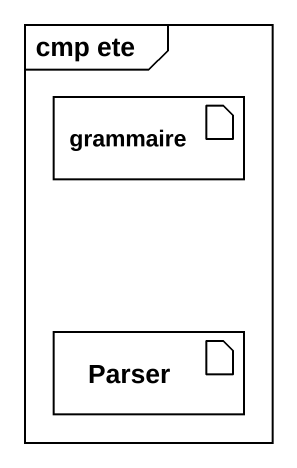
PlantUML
@startuml
mainframe cmp ete
artifact grammaire
artifact Parser
@enduml
